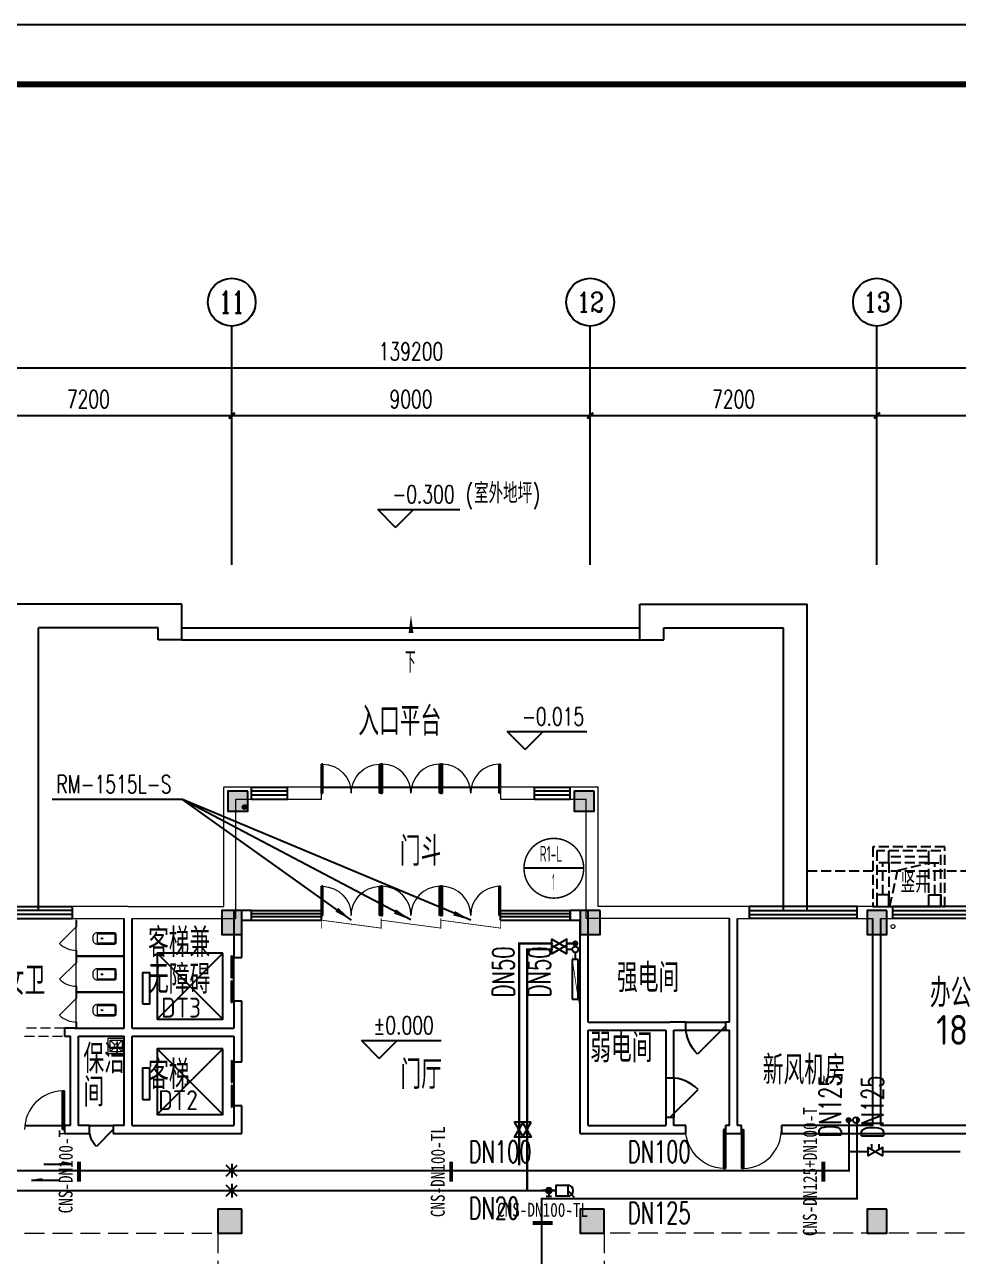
# Model space of a CAD drawing. Extents: x -70335 to 1144202, y 0 to 1100440.
# Drawn here: x 1009842 to 1033285, y 874070 to 905006 of the extents above; entities that cross this region are included whole.
import ezdxf
from ezdxf.enums import TextEntityAlignment as Align

# ---------------------------------------------------------------- set-up
doc = ezdxf.new("R2010")
doc.units = 0
doc.header["$LTSCALE"] = 1000
doc.linetypes.add('__DASH', pattern=[0.35, 0.25, -0.1])
doc.linetypes.add('DASH', pattern=[0.35, 0.25, -0.1])
for name, color, linetype in [('0-供暖管道管径标注', 4, 'Continuous'), ('1-风管标注', 4, 'Continuous'), ('2-房间名称', 7, 'Continuous'), ('3-建筑', 7, 'Continuous'), ('3-淡显', 8, 'Continuous'), ('AXIS_TEXT', 7, 'Continuous'), ('BTTK', 7, 'Continuous'), ('DIM_IDEN', 3, 'Continuous'), ('DIM_LEAD', 3, 'Continuous'), ('EQ-采暖分集水器', 7, 'Continuous'), ('H-fujian', 7, 'Continuous'), ('PIPE-暖供支管', 4, 'Continuous'), ('PIPE-暖供水', 1, 'Continuous'), ('PIPE-暖回水', 1, 'DASH'), ('PUB_TITLE', 4, 'Continuous'), ('VALVE-暖供水', 7, 'Continuous'), ('VALVE-暖回水', 7, 'Continuous'), ('VPIPE-暖供水', 3, 'Continuous'), ('VPIPE-暖回水', 2, 'DASH'), ('VRV-配件', 1, 'Continuous'), ('抗震支吊架', 2, 'Continuous'), ('排水', 153, 'Continuous'), ('改过图层标记', 3, 'Continuous'), ('设备以及附件层', 7, 'Continuous')]:
    doc.layers.add(name, color=color, linetype=linetype)
doc.layers.add('3-深度淡显', color=252, linetype='Continuous', lineweight=0)
doc.styles.add('_TCH_AXIS', font='COMPLEX', dxfattribs={"bigfont": 'GBCBIG'})
doc.styles.add('_TCH_DIM', font='SIMPLEX', dxfattribs={"bigfont": 'GBCBIG'})
doc.styles.add('_TCH_DIM_T3', font='SIMPLEX', dxfattribs={"width": 0.705882, "bigfont": 'GBCBIG'})
doc.styles.add('A_DIM', font='simplex.shx', dxfattribs={"width": 0.7, "bigfont": 'gbcbig.shx'})
doc.styles.add('COMPLEX', font='COMPLEX')
doc.styles.add('HZ(TK)', font='geniso.shx', dxfattribs={"width": 0.9, "bigfont": 'hztxt.shx'})
doc.styles.add('kzcad', font='', dxfattribs={"width": 0.8})
doc.styles.get("Standard").update_dxf_attribs({"font": 'gbenor.shx', "bigfont": 'gbcbig.shx'})
doc.styles.add('设备标注', font='simplex.shx', dxfattribs={"width": 0.7, "bigfont": 'gbcbig.shx'})
doc.styles.get('kzcad').set_extended_font_data('SimSun')
doc.dimstyles.new('_TCH_ARCH&&150', dxfattribs={"dimtxt": 446.25, "dimasz": 150, "dimexe": 375, "dimexo": 450, "dimgap": 189.375, "dimtad": 1, "dimdec": 0, "dimzin": 0, "dimdsep": 46, "dimtxsty": '_TCH_DIM_T3', "dimblk": 'ARCHTICK', "dimcen": 0.09, "dimclrt": 7, "dimazin": 2, "dimtfac": 1, "dimtdec": 0, "dimtix": 1, "dimtmove": 2, "dimatfit": 3, "dimfxl": 1, "dimtolj": 1, "dimtzin": 0, "dimarcsym": 0})

# ---------------------------------------------------------------- blocks, each defined once
blk = doc.blocks.new('vhtemplate_2019年新竖式图框_A1_1_2', base_point=(-420.5, 0))
at = {"layer": 'PUB_TITLE', "color": 7}
blk.add_lwpolyline([(-420.5, 594), (841, 594), (841, 0), (-420.5, 0)], close=True, dxfattribs=at)
at = {"layer": 'PUB_TITLE', "const_width": 1}
blk.add_lwpolyline([(-395.5, 10), (831, 10), (831, 584), (-395.5, 584)], close=True, dxfattribs=at)
at = {"layer": 'BTTK', "color": 4, "style": 'HZ(TK)', "width": 0.9}
for tag, p in [('合作单位', (796, 511.5)), ('建设单位', (796, 209.5)), ('工程名称', (796, 176.5)), ('子项名称', (806, 160)), ('图纸名称', (796, 141))]:
    blk.add_attdef(tag, text='', height=3.5, dxfattribs=at).set_placement(p, align=Align.MIDDLE_CENTER)
for tag, p in [('注册证书号', (808.5, 279)), ('注册印章号', (808.5, 271)), ('设计号', (806, 193)), ('图别', (789.75, 34)), ('图号', (822.25, 34)), ('版本号', (789.75, 26)), ('日期', (822.25, 26))]:
    blk.add_attdef(tag, text='', height=3.5, dxfattribs=at).set_placement(p, align=Align.MIDDLE)
blk = doc.blocks.new('*U45')
at = {"layer": 'H-fujian', "color": 30, "const_width": 20}
blk.add_lwpolyline([(-4824, -3673), (-3324, -3673), (-3324, -3873), (-4824, -3873)], close=True, dxfattribs=at)
blk.add_lwpolyline([(-3324, -3873), (-4824, -3673)], dxfattribs=at)
blk = doc.blocks.new('$VALVE$00000295')
at = {"color": 2}
blk.add_lwpolyline([(-125, 72), (-125, -72), (125, 72), (125, -72), (-125, 72)], dxfattribs=at)
for p in [(-125, 0), (125, 0)]:
    blk.add_point(p, dxfattribs=at)
blk = doc.blocks.new('$VALVE$00000927')
h = blk.add_hatch(color=256)
edge = h.paths.add_edge_path()
edge.add_arc((0, 118), 48.4, 0, 360)
blk.add_lwpolyline([(92, 436, 1), (-92, 436)], format="xyb")
blk.add_lwpolyline([(-92, 436), (92, 436), (92, 242), (-92, 242)], close=True)
for points in [[(0, 436), (107, 543)], [(48, 118), (92, 118)], [(92, 75), (92, 162)]]:
    blk.add_lwpolyline(points)
at = {"const_width": 40}
blk.add_lwpolyline([(0, 0), (0, 242)], dxfattribs=at)
blk.add_circle((0, 118), 48.4)
blk = doc.blocks.new('$VALVE$00000780')
at = {"layer": '设备以及附件层'}
for points in [[(-37.3, -37.3), (37.3, 37.3)], [(37.3, -37.3), (-37.3, 37.3)], [(0, 45.5), (0, -45.5)]]:
    blk.add_lwpolyline(points, dxfattribs=at)
blk = doc.blocks.new('坡向')
at = {"layer": '1-风管标注'}
h = blk.add_hatch(color=256, dxfattribs=at)
h.dxf.hatch_style = 1
h.paths.add_polyline_path([(-283166, -104624), (-283166, -104869), (-283119, -104869)])
for p, q in [((-283166, -105334), (-283166, -104624)), ((-283166, -104624), (-283119, -104869)), ((-283119, -104869), (-283166, -104869))]:
    blk.add_line(p, q, dxfattribs=at)
blk = doc.blocks.new('$lvtry$00000191')
for p, q in [((-150, -150), (-39, -269)), ((39, -269), (150, -150)), ((-150, -450), (-39, -331)), ((39, -331), (150, -450))]:
    blk.add_line(p, q)
for points in [[(200, -500), (200, -100), (-200, -100), (-200, -500)], [(150, -450), (150, -150), (-150, -150), (-150, -450)]]:
    blk.add_lwpolyline(points, close=True)
blk.add_circle((0, -300), 50)
blk.add_point((0, -150))
blk = doc.blocks.new('ng')
at = {"layer": '排水'}
for p, q in [((345991, 781358), (346091, 781358)), ((346041, 781408), (346041, 781308))]:
    blk.add_line(p, q, dxfattribs=at)
blk.add_circle((346041, 781358), 50, dxfattribs=at)
blk = doc.blocks.new('$DorLib2D$00000002')
for p, q in [((-0.5, 0), (-0.5, 0.4875)), ((-0.475, 0.4875), (-0.5, 0.4875)), ((-0.475, 0), (-0.475, 0.4875)), ((0.475, 0), (0.475, 0.4875)), ((0.475, 0.4875), (0.5, 0.4875)), ((0.5, 0), (0.5, 0.4875)), ((-0.5, 0), (-0.475, 0)), ((0.5, 0), (0.475, 0))]:
    blk.add_line(p, q)
at = {"lineweight": 13}
for centre, start, end in [((-0.4875, 0), 0, 88.53072), ((0.4875, 0), 91.46928, 180)]:
    blk.add_arc(centre, 0.4875, start, end, dxfattribs=at)
blk = doc.blocks.new('$TCHSYS$WIN2D')
for p, q in [((-0.5, 0.5), (0.5, 0.5)), ((-0.5, 0.5), (-0.5, -0.5)), ((0.5, 0.5), (0.5, -0.5)), ((0.5, 0.167), (-0.5, 0.167)), ((0.5, -0.167), (-0.5, -0.167)), ((-0.5, -0.5), (0.5, -0.5))]:
    blk.add_line(p, q)
blk = doc.blocks.new('$DorLib2D$00000001')
for p, q in [((0.45, 0.975), (0.5, 0.975)), ((0.45, 0), (0.45, 0.975)), ((0.5, 0), (0.5, 0.975)), ((0.5, 0), (0.45, 0))]:
    blk.add_line(p, q)
at = {"lineweight": 13}
blk.add_arc((0.475, 0), 0.975, 91.4693, 180, dxfattribs=at)
blk = doc.blocks.new('$DorLib2D$00000114')
at = {"color": 0}
blk.add_line((0.5, 0), (-0.207, 0.707), dxfattribs=at)
blk.add_arc((0.5, 0), 1, 135, 180, dxfattribs=at)
blk = doc.blocks.new('_AXISO')
blk.add_circle((0, 0), 0.5)
at = {"layer": 'AXIS_TEXT', "style": 'COMPLEX', "width": 1.041667}
blk.add_attdef('A', text='', height=0.56, dxfattribs=at).set_placement((-0.25, -0.28), (0.25, -0.28), align=Align.FIT)
blk = doc.blocks.new('_ArchTick')
at = {"color": 0, "linetype": 'ByBlock', "const_width": 0.4}
blk.add_lwpolyline([(-0.5, -0.5), (0.5, 0.5)], dxfattribs=at)
blk = doc.blocks.new('*D3026')
at = {"layer": '3-建筑', "color": 0, "lineweight": -2, "transparency": 16777216}
for p, q in [((949942, 891886), (949942, 896761)), ((1089142, 891886), (1089142, 896761)), ((949942, 896386), (1089142, 896386))]:
    blk.add_line(p, q, dxfattribs=at)
at = {"layer": 'Defpoints', "color": 0, "transparency": 16777216}
for p in [(1089142, 896386), (949942, 891436), (1089142, 891436)]:
    blk.add_point(p, dxfattribs=at)
at = {"layer": '3-建筑', "color": 0, "lineweight": -2, "transparency": 16777216, "xscale": 150, "yscale": 150, "zscale": 150, "rotation": 180}
blk.add_blockref('_ArchTick', (949942, 896386), dxfattribs=at)
at = {"layer": '3-建筑', "color": 0, "lineweight": -2, "transparency": 16777216, "xscale": 150, "yscale": 150, "zscale": 150}
blk.add_blockref('_ArchTick', (1089142, 896386), dxfattribs=at)
at = {"layer": '3-建筑', "color": 7, "transparency": 16777216, "insert": (1019542, 896799), "char_height": 446.2, "attachment_point": 5, "style": '_TCH_DIM_T3'}
blk.add_mtext('\\A1;139200', dxfattribs=at)
blk = doc.blocks.new('*D3037')
at = {"layer": '3-建筑', "color": 0, "lineweight": -2, "transparency": 16777216}
for p, q in [((1007842, 891886), (1007842, 895561)), ((1015042, 891886), (1015042, 895561)), ((1007842, 895186), (1015042, 895186))]:
    blk.add_line(p, q, dxfattribs=at)
at = {"layer": 'Defpoints', "color": 0, "transparency": 16777216}
for p in [(1015042, 895186), (1007842, 891436), (1015042, 891436)]:
    blk.add_point(p, dxfattribs=at)
at = {"layer": '3-建筑', "color": 0, "lineweight": -2, "transparency": 16777216, "xscale": 150, "yscale": 150, "zscale": 150, "rotation": 180}
blk.add_blockref('_ArchTick', (1007842, 895186), dxfattribs=at)
at = {"layer": '3-建筑', "color": 0, "lineweight": -2, "transparency": 16777216, "xscale": 150, "yscale": 150, "zscale": 150}
blk.add_blockref('_ArchTick', (1015042, 895186), dxfattribs=at)
at = {"layer": '3-建筑', "color": 7, "transparency": 16777216, "insert": (1011442, 895599), "char_height": 446.2, "attachment_point": 5, "style": '_TCH_DIM_T3'}
blk.add_mtext('\\A1;7200', dxfattribs=at)
blk = doc.blocks.new('*D3038')
at = {"layer": '3-建筑', "color": 0, "lineweight": -2, "transparency": 16777216}
for p, q in [((1015042, 891886), (1015042, 895561)), ((1024042, 891886), (1024042, 895561)), ((1015042, 895186), (1024042, 895186))]:
    blk.add_line(p, q, dxfattribs=at)
at = {"layer": 'Defpoints', "color": 0, "transparency": 16777216}
for p in [(1024042, 895186), (1015042, 891436), (1024042, 891436)]:
    blk.add_point(p, dxfattribs=at)
at = {"layer": '3-建筑', "color": 0, "lineweight": -2, "transparency": 16777216, "xscale": 150, "yscale": 150, "zscale": 150, "rotation": 180}
blk.add_blockref('_ArchTick', (1015042, 895186), dxfattribs=at)
at = {"layer": '3-建筑', "color": 0, "lineweight": -2, "transparency": 16777216, "xscale": 150, "yscale": 150, "zscale": 150}
blk.add_blockref('_ArchTick', (1024042, 895186), dxfattribs=at)
at = {"layer": '3-建筑', "color": 7, "transparency": 16777216, "insert": (1019542, 895599), "char_height": 446.2, "attachment_point": 5, "style": '_TCH_DIM_T3'}
blk.add_mtext('\\A1;9000', dxfattribs=at)
blk = doc.blocks.new('*D3039')
at = {"layer": '3-建筑', "color": 0, "lineweight": -2, "transparency": 16777216}
for p, q in [((1024042, 891886), (1024042, 895561)), ((1031242, 891886), (1031242, 895561)), ((1024042, 895186), (1031242, 895186))]:
    blk.add_line(p, q, dxfattribs=at)
at = {"layer": 'Defpoints', "color": 0, "transparency": 16777216}
for p in [(1031242, 895186), (1024042, 891436), (1031242, 891436)]:
    blk.add_point(p, dxfattribs=at)
at = {"layer": '3-建筑', "color": 0, "lineweight": -2, "transparency": 16777216, "xscale": 150, "yscale": 150, "zscale": 150, "rotation": 180}
blk.add_blockref('_ArchTick', (1024042, 895186), dxfattribs=at)
at = {"layer": '3-建筑', "color": 0, "lineweight": -2, "transparency": 16777216, "xscale": 150, "yscale": 150, "zscale": 150}
blk.add_blockref('_ArchTick', (1031242, 895186), dxfattribs=at)
at = {"layer": '3-建筑', "color": 7, "transparency": 16777216, "insert": (1027642, 895599), "char_height": 446.2, "attachment_point": 5, "style": '_TCH_DIM_T3'}
blk.add_mtext('\\A1;7200', dxfattribs=at)
blk = doc.blocks.new('*D3040')
at = {"layer": '3-建筑', "color": 0, "lineweight": -2, "transparency": 16777216}
for p, q in [((1031242, 891886), (1031242, 895561)), ((1038442, 891886), (1038442, 895561)), ((1031242, 895186), (1038442, 895186))]:
    blk.add_line(p, q, dxfattribs=at)
at = {"layer": 'Defpoints', "color": 0, "transparency": 16777216}
for p in [(1038442, 895186), (1031242, 891436), (1038442, 891436)]:
    blk.add_point(p, dxfattribs=at)
at = {"layer": '3-建筑', "color": 0, "lineweight": -2, "transparency": 16777216, "xscale": 150, "yscale": 150, "zscale": 150, "rotation": 180}
blk.add_blockref('_ArchTick', (1031242, 895186), dxfattribs=at)
at = {"layer": '3-建筑', "color": 0, "lineweight": -2, "transparency": 16777216, "xscale": 150, "yscale": 150, "zscale": 150}
blk.add_blockref('_ArchTick', (1038442, 895186), dxfattribs=at)
at = {"layer": '3-建筑', "color": 7, "transparency": 16777216, "insert": (1034842, 895599), "char_height": 446.2, "attachment_point": 5, "style": '_TCH_DIM_T3'}
blk.add_mtext('\\A1;7200', dxfattribs=at)
blk = doc.blocks.new('$DORLIB2D$00000127')
at = {"color": 0}
for points in [[(-0.533, 0.795), (-0.533, 0.69)], [(-0.033, 0.795), (-0.533, 0.795)], [(-0.033, 0.69), (-0.533, 0.69)], [(-0.033, 0.795), (-0.033, 0.69)], [(0.533, 0.795), (0.033, 0.795)], [(0.033, 0.795), (0.033, 0.69)], [(0.533, 0.69), (0.033, 0.69)], [(0.533, 0.795), (0.533, 0.69)], [(0.5, 0.5), (-0.5, 0.5)]]:
    blk.add_lwpolyline(points, dxfattribs=at)
blk = doc.blocks.new('$lvtry$00000200')
at = {"color": 0}
for p, q in [((-110, -40, 0), (-110, -470, 0)), ((100, -30, 0), (-100, -30, 0)), ((110, -470, 0), (110, -40, 0))]:
    blk.add_line(p, q, dxfattribs=at)
at = {"color": 0, "elevation": 0}
blk.add_lwpolyline([(100, 0), (-100, 0, 0.414214), (-140, -40), (-140, -480, 0.414214), (-30, -590), (30, -590, 0.414214), (140, -480), (140, -40, 0.414214)], format="xyb", close=True, dxfattribs=at)
blk.add_lwpolyline([(140, -470), (-140, -470)], dxfattribs=at)
at = {"color": 0}
blk.add_circle((0, -359, 0), 20, dxfattribs=at)
for centre, start, end in [((-100, -40, 0), 90, 180), ((100, -40, 0), 0, 90)]:
    blk.add_arc(centre, 10, start, end, dxfattribs=at)
for p in [(0, 0), (0, -359, 0)]:
    blk.add_point(p, dxfattribs=at)

msp = doc.modelspace()

# ---------------------------------------------------------------- hatches: boundary and pattern name
at = {"layer": '3-淡显'}
h = msp.add_hatch(color=256, dxfattribs=at)
h.dxf.hatch_style = 1
h.paths.add_polyline_path([(1015441.7, 885753.7), (1014941.7, 885753.7), (1014941.7, 885253.7), (1015441.7, 885253.7)])
h = msp.add_hatch(color=256, dxfattribs=at)
h.dxf.hatch_style = 1
h.paths.add_polyline_path([(1024141.7, 885753.7), (1023641.7, 885753.7), (1023641.7, 885253.7), (1024141.7, 885253.7)])
h = msp.add_hatch(color=256, dxfattribs=at)
h.dxf.hatch_style = 1
h.paths.add_polyline_path([(1015291.7, 882153.7), (1015291.7, 882753.7), (1014791.7, 882753.7), (1014791.7, 882153.7)])
h = msp.add_hatch(color=256, dxfattribs=at)
h.dxf.hatch_style = 1
h.paths.add_polyline_path([(1024291.7, 882753.7), (1023791.7, 882753.7), (1023791.7, 882153.7), (1024291.7, 882153.7)])
h = msp.add_hatch(color=256, dxfattribs=at)
h.dxf.hatch_style = 1
h.paths.add_polyline_path([(1031491.7, 882753.7), (1030991.7, 882753.7), (1030991.7, 882153.7), (1031491.7, 882153.7)])
h = msp.add_hatch(color=256, dxfattribs=at)
h.dxf.hatch_style = 1
h.paths.add_polyline_path([(1015291.7, 874653.7), (1015291.7, 875253.7), (1014691.7, 875253.7), (1014691.7, 874653.7)])
h = msp.add_hatch(color=256, dxfattribs=at)
h.dxf.hatch_style = 1
h.paths.add_polyline_path([(1024391.7, 875253.7), (1023791.7, 875253.7), (1023791.7, 874653.7), (1024391.7, 874653.7)])
h = msp.add_hatch(color=256, dxfattribs=at)
h.dxf.hatch_style = 1
h.paths.add_polyline_path([(1031491.7, 874653.7), (1031491.7, 875253.7), (1030991.7, 875253.7), (1030991.7, 874653.7)])
at = {"layer": 'PIPE-暖供水', "linetype": 'Continuous'}
for points in [[(1022258.7, 881928.7), (1022258.7, 881955), (1022232.5, 881955)], [(1022258.7, 881928.7), (1022232.5, 881928.7), (1022232.5, 881955)], [(1030539, 876220.8), (1030565.3, 876220.8), (1030565.3, 876194.5)], [(1030539, 876220.8), (1030539, 876194.5), (1030565.3, 876194.5)]]:
    msp.add_hatch(color=256, dxfattribs=at).paths.add_polyline_path(points)
at = {"layer": 'PIPE-暖回水', "linetype": 'DASH'}
for points in [[(1022458.7, 881778.3), (1022458.7, 881804.6), (1022432.5, 881804.6)], [(1022458.7, 881778.3), (1022432.5, 881778.3), (1022432.5, 881804.6)], [(1022820.7, 875520.8), (1022794.5, 875520.8), (1022794.5, 875547)], [(1022820.7, 875520.8), (1022820.7, 875547), (1022794.5, 875547)], [(1030739, 875520.8), (1030739, 875494.5), (1030765.3, 875494.5)], [(1030739, 875520.8), (1030765.3, 875520.8), (1030765.3, 875494.5)]]:
    msp.add_hatch(color=256, dxfattribs=at).paths.add_polyline_path(points)
at = {"layer": 'VPIPE-暖回水', "linetype": 'DASH'}
for points in [[(1023741.7, 881929.1), (1023740.1, 881913.5), (1023735.2, 881898.6), (1023727.4, 881885.1), (1023716.9, 881873.4), (1023704.2, 881864.2), (1023689.9, 881857.8), (1023674.5, 881854.5), (1023658.9, 881854.5), (1023643.5, 881857.8), (1023629.2, 881864.2), (1023616.5, 881873.4), (1023606, 881885.1), (1023598.2, 881898.6), (1023593.3, 881913.5), (1023591.7, 881929.1), (1023593.3, 881944.7), (1023598.2, 881959.6), (1023606, 881973.2), (1023616.5, 881984.9), (1023629.2, 881994.1), (1023643.5, 882000.5), (1023658.9, 882003.7), (1023674.5, 882003.7), (1023689.9, 882000.5), (1023704.2, 881994.1), (1023716.9, 881984.9), (1023727.4, 881973.2), (1023735.2, 881959.6), (1023740.1, 881944.7)], [(1030605.1, 877491.1), (1030603.4, 877506.7), (1030598.6, 877521.6), (1030590.7, 877535.1), (1030580.2, 877546.8), (1030567.6, 877556), (1030553.2, 877562.4), (1030537.9, 877565.7), (1030522.2, 877565.7), (1030506.9, 877562.4), (1030492.6, 877556), (1030479.9, 877546.8), (1030469.4, 877535.1), (1030461.5, 877521.6), (1030456.7, 877506.7), (1030455.1, 877491.1), (1030456.7, 877475.5), (1030461.5, 877460.6), (1030469.4, 877447), (1030479.9, 877435.3), (1030492.6, 877426.1), (1030506.9, 877419.7), (1030522.2, 877416.5), (1030537.9, 877416.5), (1030553.2, 877419.7), (1030567.6, 877426.1), (1030580.2, 877435.3), (1030590.7, 877447), (1030598.6, 877460.6), (1030603.4, 877475.5)]]:
    msp.add_hatch(color=256, dxfattribs=at).paths.add_polyline_path(points)

# ---------------------------------------------------------------- linework, layer by layer
at = {"layer": '2-房间名称'}
for p, q in [((1022410, 886798.5), (1021960, 887248.5)), ((1021960, 887248.5), (1023960.5, 887248.5)), ((1022410, 886798.5), (1022860, 887248.5)), ((1018745.6, 879042.7), (1018295.6, 879492.7)), ((1018295.6, 879492.7), (1020296, 879492.7)), ((1018745.6, 879042.7), (1019195.6, 879492.7))]:
    msp.add_line(p, q, dxfattribs=at)
at = {"layer": '3-建筑'}
for p, q in [((1015041.7, 891436.2), (1015041.7, 897436.2)), ((1024041.7, 891436.2), (1024041.7, 897436.2)), ((1031241.7, 891436.2), (1031241.7, 897436.2)), ((1013791.7, 890453.7), (1009591.7, 890453.7)), ((1013791.7, 889553.7), (1013791.7, 890453.7)), ((1025291.7, 890453.7), (1029491.7, 890453.7)), ((1025291.7, 889553.7), (1025291.7, 890453.7)), ((1029491.7, 882753.7), (1029491.7, 890453.7)), ((1010191.7, 882753.7), (1010191.7, 889853.7)), ((1013191.7, 889853.7), (1010191.7, 889853.7)), ((1013191.7, 889553.7), (1013191.7, 889853.7)), ((1025891.7, 889853.7), (1028891.7, 889853.7)), ((1025891.7, 889553.7), (1025891.7, 889853.7)), ((1028891.7, 882753.7), (1028891.7, 889853.7)), ((1013791.7, 889553.7), (1013191.7, 889553.7)), ((1025291.7, 889553.7), (1025891.7, 889553.7)), ((1017291.7, 885853.7), (1018791.7, 885853.7)), ((1018791.7, 885853.7), (1020291.7, 885853.7)), ((1020291.7, 885853.7), (1021791.7, 885853.7)), ((1031541.7, 883953.7), (1031541.7, 884253.7)), ((1032541.7, 883953.7), (1032541.7, 884253.7)), ((1015541.7, 882753.7), (1015091.7, 882753.7)), ((1015091.7, 882753.7), (1015091.7, 881578.2)), ((1015541.7, 882513.7), (1015541.7, 882753.7)), ((1023991.8, 882753.7), (1023541.7, 882753.7)), ((1023541.7, 882753.7), (1023541.7, 882513.7)), ((1023991.8, 879953.7), (1023991.8, 882753.7)), ((1012341.7, 879803.7), (1012341.7, 882553.7)), ((1012541.7, 879803.7), (1012541.7, 882553.7)), ((1015291.7, 882513.7), (1015541.7, 882513.7)), ((1015291.7, 881578.2), (1015291.7, 882513.7)), ((1023541.7, 882513.7), (1023791.8, 882513.7)), ((1023791.8, 879853.7), (1023791.8, 882513.7)), ((1027541.7, 879953.7), (1027541.7, 882553.7)), ((1027741.7, 879853.7), (1027741.7, 882553.7)), ((1031141.7, 877353.7), (1031141.7, 882553.7)), ((1031341.7, 877353.7), (1031341.7, 882553.7)), ((1013168.9, 880029.1), (1014816.7, 881685.6)), ((1014816.7, 880029.1), (1013168.9, 881685.6)), ((1015091.7, 881578.2), (1015291.7, 881578.2)), ((1015291.7, 880478.2), (1015091.7, 880478.2)), ((1015091.7, 880478.2), (1015091.7, 879803.7)), ((1015291.7, 879703.7), (1015291.7, 880478.2)), ((1023791.8, 877153.7), (1023791.8, 879853.7)), ((1023991.8, 879953.7), (1026041.7, 879953.7)), ((1026441.7, 879953.7), (1026041.7, 879953.7)), ((1026441.7, 879953.7), (1027441.7, 879953.7)), ((1026441.7, 879753.7), (1026441.7, 879953.7)), ((1027541.7, 879953.7), (1027441.7, 879953.7)), ((1027441.7, 879953.7), (1027441.7, 879753.7)), ((1027741.7, 877353.7), (1027741.7, 879853.7)), ((1011091.7, 879803.7), (1010841.7, 879803.7)), ((1010841.7, 879803.7), (1010841.7, 879603.7)), ((1010841.7, 879603.7), (1010991.7, 879603.7)), ((1010991.7, 877353.7), (1010991.7, 879603.7)), ((1011091.7, 879803.7), (1012341.7, 879803.7)), ((1011191.7, 877353.7), (1011191.7, 879603.7)), ((1011191.7, 879603.7), (1012341.7, 879603.7)), ((1012341.7, 877353.7), (1012341.7, 879603.7)), ((1012541.7, 879803.7), (1015091.7, 879803.7)), ((1012541.7, 877353.7), (1012541.7, 879603.7)), ((1012541.7, 879603.7), (1015091.7, 879603.7)), ((1015091.7, 879603.7), (1015091.7, 878953.7)), ((1015291.7, 878953.7), (1015291.7, 879703.7)), ((1023991.8, 879753.7), (1025941.7, 879753.7)), ((1023991.8, 877353.7), (1023991.8, 879753.7)), ((1025941.7, 879753.7), (1025941.7, 878553.7)), ((1026141.7, 879753.7), (1026441.7, 879753.7)), ((1026141.7, 878553.7), (1026141.7, 879753.7)), ((1026441.7, 879753.7), (1027441.7, 879753.7)), ((1027441.7, 879753.7), (1027541.7, 879753.7)), ((1027541.7, 877353.7), (1027541.7, 879753.7)), ((1013168.9, 877629.1), (1014816.7, 879285.6)), ((1014816.7, 877629.1), (1013168.9, 879285.6)), ((1015091.7, 878953.7), (1015291.7, 878953.7)), ((1025941.7, 878553.7), (1025941.7, 877553.7)), ((1025941.7, 878553.7), (1026141.7, 878553.7)), ((1026141.7, 878553.7), (1026141.7, 877553.7)), ((1015291.7, 877853.7), (1015091.7, 877853.7)), ((1015091.7, 877853.7), (1015091.7, 877353.7)), ((1015291.7, 877153.7), (1015291.7, 877853.7)), ((1009841.7, 877353.7), (1010841.7, 877353.7)), ((1010991.7, 877353.7), (1010841.7, 877353.7)), ((1010841.7, 877353.7), (1010841.7, 877153.7)), ((1011466.7, 877353.7), (1011191.7, 877353.7)), ((1011466.7, 877153.7), (1011466.7, 877353.7)), ((1011466.7, 877353.7), (1012066.7, 877353.7)), ((1012341.7, 877353.7), (1012066.7, 877353.7)), ((1012066.7, 877353.7), (1012066.7, 877153.7)), ((1012541.7, 877353.7), (1015091.7, 877353.7)), ((1023991.8, 877353.7), (1025941.7, 877353.7)), ((1026141.7, 877553.7), (1025941.7, 877553.7)), ((1025941.7, 877553.7), (1025941.7, 877353.7)), ((1026141.7, 877353.7), (1026141.7, 877553.7)), ((1026441.7, 877353.7), (1026141.7, 877353.7)), ((1026441.7, 877153.7), (1026441.7, 877353.7)), ((1027541.7, 877353.7), (1027441.7, 877353.7)), ((1027441.7, 877353.7), (1027441.7, 877153.7)), ((1027841.7, 877353.7), (1027741.7, 877353.7)), ((1027841.7, 877153.7), (1027841.7, 877353.7)), ((1031141.7, 877353.7), (1028841.7, 877353.7)), ((1028841.7, 877353.7), (1028841.7, 877153.7)), ((1033641.7, 877353.7), (1031341.7, 877353.7)), ((1010841.7, 877153.7), (1011091.7, 877153.7)), ((1011091.7, 877153.7), (1011466.7, 877153.7)), ((1012066.7, 877153.7), (1012441.7, 877153.7)), ((1012441.7, 877153.7), (1015291.7, 877153.7)), ((1023791.8, 877153.7), (1026041.7, 877153.7)), ((1026041.7, 877153.7), (1026441.7, 877153.7)), ((1027441.7, 877153.7), (1027641.7, 877153.7)), ((1027641.7, 877153.7), (1027841.7, 877153.7)), ((1028841.7, 877153.7), (1031241.7, 877153.7)), ((1031241.7, 877153.7), (1033641.7, 877153.7))]:
    msp.add_line(p, q, dxfattribs=at)
at = {"layer": '3-建筑', "linetype": '__DASH'}
for p, q in [((1031541.7, 883953.7), (1031241.7, 883953.7)), ((1031391.7, 883153.7), (1031391.7, 883953.7)), ((1032541.7, 884103.7), (1031541.7, 884103.7)), ((1032541.7, 883953.7), (1032841.7, 883953.7)), ((1032691.7, 883153.7), (1032691.7, 883953.7))]:
    msp.add_line(p, q, dxfattribs=at)
at = {"layer": '3-建筑'}
msp.add_lwpolyline([(1019541.7, 889412, 0, 0, 0), (1019541.7, 890176.5, 0, 120, 0), (1019541.7, 889726.5, 0, 0, 0)], format="xyseb", dxfattribs=at)
for points in [[(1013791.7, 889853.7), (1025291.7, 889853.7)], [(1013791.7, 889553.7), (1025291.7, 889553.7)]]:
    msp.add_lwpolyline(points, dxfattribs=at)
at = {"layer": '3-建筑', "linetype": '__DASH'}
for points in [[(1032941.7, 884353.7), (1031141.7, 884353.7), (1031141.7, 882853.7), (1032941.7, 882853.7)], [(1032841.7, 884253.7), (1031241.7, 884253.7), (1031241.7, 882853.7), (1032841.7, 882853.7)], [(1032541.7, 883953.7), (1031541.7, 883953.7), (1031541.7, 882853.7), (1032541.7, 882853.7)]]:
    msp.add_lwpolyline(points, close=True, dxfattribs=at)
msp.add_lwpolyline([(1031563.5, 882853.7), (1031760.6, 883757.1), (1032541.7, 883953.7)], dxfattribs=at)
at = {"layer": '3-建筑'}
for points in [[(1031541.7, 883153.7), (1031241.7, 883153.7), (1031241.7, 882853.7), (1031541.7, 882853.7)], [(1032541.7, 883153.7), (1032841.7, 883153.7), (1032841.7, 882853.7), (1032541.7, 882853.7)], [(1014816.7, 881685.6), (1013168.9, 881685.6), (1013168.9, 880029.1), (1014816.7, 880029.1)], [(1012798.9, 880413.7), (1012983.9, 880413.7), (1012983.9, 881193.7), (1012798.9, 881193.7)], [(1014816.7, 879285.6), (1013168.9, 879285.6), (1013168.9, 877629.1), (1014816.7, 877629.1)], [(1012798.9, 878013.7), (1012983.9, 878013.7), (1012983.9, 878793.7), (1012798.9, 878793.7)]]:
    msp.add_lwpolyline(points, close=True, dxfattribs=at)
at = {"layer": '3-淡显'}
for p, q in [((1019156, 892377.5), (1018706, 892827.5)), ((1018706, 892827.5), (1020766, 892827.5)), ((1019156, 892377.5), (1019606, 892827.5))]:
    msp.add_line(p, q, dxfattribs=at)
for points in [[(1015441.7, 885753.7), (1014941.7, 885753.7), (1014941.7, 885253.7), (1015441.7, 885253.7)], [(1024141.7, 885753.7), (1023641.7, 885753.7), (1023641.7, 885253.7), (1024141.7, 885253.7)], [(1015291.7, 882753.7), (1014791.7, 882753.7), (1014791.7, 882153.7), (1015291.7, 882153.7)], [(1024291.7, 882753.7), (1023791.7, 882753.7), (1023791.7, 882153.7), (1024291.7, 882153.7)], [(1031491.7, 882753.7), (1030991.7, 882753.7), (1030991.7, 882153.7), (1031491.7, 882153.7)], [(1015291.7, 875253.7), (1014691.7, 875253.7), (1014691.7, 874653.7), (1015291.7, 874653.7)], [(1024391.7, 875253.7), (1023791.7, 875253.7), (1023791.7, 874653.7), (1024391.7, 874653.7)], [(1031491.7, 875253.7), (1030991.7, 875253.7), (1030991.7, 874653.7), (1031491.7, 874653.7)]]:
    msp.add_lwpolyline(points, close=True, dxfattribs=at)
at = {"layer": '3-淡显', "linetype": '__DASH'}
msp.add_lwpolyline([(1029491.7, 883753.7), (1090041.7, 883753.7), (1090041.7, 879953.7)], dxfattribs=at)
at = {"layer": '3-深度淡显'}
for p, q in [((1014841.7, 882853.7), (1014841.7, 885853.7)), ((1015541.7, 885853.7), (1014841.7, 885853.7)), ((1015541.7, 885553.7), (1015541.7, 885853.7)), ((1017291.7, 885853.7), (1016441.7, 885853.7)), ((1016441.7, 885853.7), (1016441.7, 885553.7)), ((1017291.7, 885553.7), (1017291.7, 885853.7)), ((1022641.7, 885853.7), (1021791.7, 885853.7)), ((1021791.7, 885853.7), (1021791.7, 885553.7)), ((1022641.7, 885553.7), (1022641.7, 885853.7)), ((1024241.7, 885853.7), (1023541.7, 885853.7)), ((1023541.7, 885853.7), (1023541.7, 885553.7)), ((1024241.7, 882853.7), (1024241.7, 885853.7)), ((1015141.7, 882553.7), (1015141.7, 885553.7)), ((1015141.7, 885553.7), (1015541.7, 885553.7)), ((1016441.7, 885553.7), (1017291.7, 885553.7)), ((1021791.7, 885553.7), (1022641.7, 885553.7)), ((1023541.7, 885553.7), (1023941.7, 885553.7)), ((1023941.7, 882553.7), (1023941.7, 885553.7)), ((1012441.7, 882853.7), (1011041.7, 882853.7)), ((1011041.7, 882853.7), (1011041.7, 882553.7)), ((1012441.7, 882853.7), (1014841.7, 882853.7)), ((1027641.7, 882853.7), (1024241.7, 882853.7)), ((1028041.7, 882853.7), (1027641.7, 882853.7)), ((1028041.7, 882553.7), (1028041.7, 882853.7)), ((1031241.7, 882853.7), (1030741.7, 882853.7)), ((1030741.7, 882853.7), (1030741.7, 882553.7)), ((1031641.7, 882853.7), (1031241.7, 882853.7)), ((1031641.7, 882553.7), (1031641.7, 882853.7)), ((1011041.7, 882553.7), (1012341.7, 882553.7)), ((1011129.2, 882503.7), (1011129.2, 882353.7)), ((1011154.2, 882503.7), (1011129.2, 882503.7)), ((1011129.2, 882353.7), (1011154.2, 882353.7)), ((1011129.2, 882353.7), (1011129.2, 881753.7)), ((1011154.2, 882353.7), (1011154.2, 882503.7)), ((1012541.7, 882553.7), (1015141.7, 882553.7)), ((1027541.7, 882553.7), (1023941.7, 882553.7)), ((1027741.7, 882553.7), (1028041.7, 882553.7)), ((1030741.7, 882553.7), (1031141.7, 882553.7)), ((1031341.7, 882553.7), (1031641.7, 882553.7)), ((1011154.2, 881753.7), (1011129.2, 881753.7)), ((1011129.2, 881753.7), (1011129.2, 881603.7)), ((1011154.2, 881616.2), (1011154.2, 881753.7)), ((1011129.2, 881603.7), (1011129.2, 881453.7)), ((1011129.2, 881453.7), (1011154.2, 881453.7)), ((1011129.2, 881453.7), (1011129.2, 880853.7)), ((1012341.7, 881616.2), (1011154.2, 881616.2)), ((1012341.7, 881591.2), (1011154.2, 881591.2)), ((1011154.2, 881453.7), (1011154.2, 881591.2)), ((1012341.7, 881591.2), (1012341.7, 881616.2)), ((1011154.2, 880853.7), (1011129.2, 880853.7)), ((1011129.2, 880853.7), (1011129.2, 880703.7)), ((1011154.2, 880716.2), (1011154.2, 880853.7)), ((1011129.2, 880703.7), (1011129.2, 880553.7)), ((1011129.2, 880553.7), (1011154.2, 880553.7)), ((1011129.2, 880553.7), (1011129.2, 879953.7)), ((1012341.7, 880716.2), (1011154.2, 880716.2)), ((1012341.7, 880691.2), (1011154.2, 880691.2)), ((1011154.2, 880553.7), (1011154.2, 880691.2)), ((1012341.7, 880691.2), (1012341.7, 880716.2)), ((1011154.2, 879953.7), (1011129.2, 879953.7)), ((1011129.2, 879953.7), (1011129.2, 879803.7)), ((1011154.2, 879803.7), (1011154.2, 879953.7)), ((1011129.2, 879803.7), (1011154.2, 879803.7))]:
    msp.add_line(p, q, dxfattribs=at)
at = {"layer": '3-深度淡显', "linetype": 'DASH'}
for p, q in [((1010841.7, 879803.7), (1009841.7, 879803.7)), ((1009841.7, 879603.7), (1010841.7, 879603.7))]:
    msp.add_line(p, q, dxfattribs=at)
at = {"layer": '3-深度淡显', "linetype": 'DASH', "ltscale": 2}
for points in [[(993741.8, 874653.7), (1014691.8, 874653.7), (1014691.8, 869053.7), (993741.8, 869053.7)], [(1045341.8, 874653.7), (1024391.8, 874653.7), (1024391.8, 869053.7), (1045341.8, 869053.7)]]:
    msp.add_lwpolyline(points, close=True, dxfattribs=at)
at = {"layer": '3-深度淡显'}
msp.add_circle((1031641.7, 882353.7), 50, dxfattribs=at)
at = {"layer": 'DIM_IDEN'}
msp.add_line((1023878.6, 883817.5), (1022378.6, 883817.5), dxfattribs=at)
at = {"layer": 'DIM_IDEN', "const_width": 37.5}
msp.add_lwpolyline([(1023878.6, 883817.5, 1), (1022378.6, 883817.5, 1)], format="xyb", close=True, dxfattribs=at)
at = {"layer": 'DIM_LEAD', "color": 1}
for p, q in [((1013808.1, 885548.5), (1010534.5, 885548.5)), ((1019536.5, 882521.4), (1013808.1, 885548.5)), ((1018046.1, 882513.7), (1013808.1, 885548.5)), ((1021041.7, 882513.7), (1013808.1, 885548.5))]:
    msp.add_line(p, q, dxfattribs=at)
for points in [[(1018046.1, 882513.7, 0, 120, 0), (1017680.2, 882775.7, 0, 0, 0)], [(1019536.5, 882521.4, 0, 120, 0), (1019138.6, 882731.6, 0, 0, 0)], [(1021041.7, 882513.7, 0, 120, 0), (1020626.8, 882687.8, 0, 0, 0)]]:
    msp.add_lwpolyline(points, format="xyseb", dxfattribs=at)
at = {"layer": 'EQ-采暖分集水器'}
for p, q in [((1023591.7, 881528.1), (1023591.7, 880528.1)), ((1023741.7, 881528.1), (1023591.7, 881528.1)), ((1023591.7, 881528.1), (1023591.7, 880528.1)), ((1023741.7, 881528.1), (1023591.7, 881528.1)), ((1023741.7, 880528.1), (1023741.7, 881528.1)), ((1023741.7, 880528.1), (1023741.7, 881528.1)), ((1023591.7, 880528.1), (1023741.7, 880528.1)), ((1023591.7, 880528.1), (1023741.7, 880528.1))]:
    msp.add_line(p, q, dxfattribs=at)
at = {"layer": 'EQ-采暖分集水器', "color": 1, "const_width": 20}
msp.add_lwpolyline([(1023591.7, 881528.1), (1023591.7, 880528.1), (1023741.7, 880528.1), (1023741.7, 881528.1), (1023591.7, 881528.1), (1023741.7, 881528.1), (1023741.7, 880528.1)], close=True, dxfattribs=at)
at = {"layer": 'PIPE-暖供支管', "linetype": 'Continuous', "const_width": 52.5}
msp.add_lwpolyline([(1023666.7, 881728.3), (1023666.7, 881528.1)], dxfattribs=at)
at = {"layer": 'PIPE-暖供水', "linetype": 'Continuous', "const_width": 52.5}
for points in [[(1023078.9, 881928.7), (1022258.7, 881928.7)], [(1022258.7, 876358.9), (1022258.7, 881928.7)], [(1023591.7, 881928.7), (1023454.5, 881928.7)], [(1030539, 876698.9), (1030539, 877539.1)], [(1030539, 876220.8), (1030539, 876698.9)], [(1030539, 876698.9), (1031016.7, 876698.9)], [(1031392.3, 876698.9), (1033333.5, 876698.9)], [(1007966.7, 876220.8), (1017491.7, 876220.8)], [(1017491.7, 876220.8), (1018991.7, 876220.8)], [(1018991.7, 876220.8), (1020491.7, 876220.8)], [(1020491.7, 876220.8), (1022258.7, 876220.8)], [(1022258.7, 876220.8), (1030539, 876220.8)]]:
    msp.add_lwpolyline(points, dxfattribs=at)
at = {"layer": 'PIPE-暖回水', "linetype": 'DASH', "const_width": 52.5}
for points in [[(1023078.9, 881778.3), (1022458.7, 881778.3)], [(1022458.7, 875720.8), (1022458.7, 881778.3)], [(1023591.7, 881778.3), (1023454.5, 881778.3)], [(1030739, 875520.8), (1030738.4, 877539.1)], [(1008117.1, 875720.8), (1017691.7, 875720.8)], [(1017691.7, 875720.8), (1019191.7, 875720.8)], [(1019191.7, 875720.8), (1020691.7, 875720.8)], [(1020691.7, 875720.8), (1022458.7, 875720.8)], [(1022458.7, 875720.8), (1022825.6, 875720.8)], [(1022820.7, 868727.8), (1022820.7, 875520.8)], [(1022820.7, 875520.8), (1030739, 875520.8)]]:
    msp.add_lwpolyline(points, dxfattribs=at)
at = {"layer": 'VALVE-暖供水'}
for p, q in [((1031113.4, 876750.2), (1031113.4, 876885.1)), ((1031293.2, 876750.2), (1031293.2, 876885.1))]:
    msp.add_line(p, q, dxfattribs=at)
at = {"layer": 'VPIPE-暖供水', "linetype": 'Continuous'}
for centre in [(1023666.7, 881778.7), (1030714.5, 877491.1)]:
    msp.add_circle(centre, 75, dxfattribs=at)
at = {"layer": '抗震支吊架', "color": 2, "const_width": 100}
for points in [[(1011206.5, 875947.2), (1011206.5, 876447.2)], [(1020550.5, 875947.2), (1020550.5, 876447.2)], [(1029894.5, 875947.2), (1029894.5, 876447.2)], [(1022596.4, 874904.3), (1023096.4, 874904.3)]]:
    msp.add_lwpolyline(points, dxfattribs=at)

# ---------------------------------------------------------------- block references
at = {"layer": '3-建筑'}
ref = msp.add_blockref('_AXISO', (1015041.7, 898036.2), dxfattribs=dict(at, xscale=1200, yscale=1200, zscale=1200))
ref.add_attrib('A', '11', dxfattribs={"layer": 'AXIS_TEXT', "height": 553.14, "style": '_TCH_AXIS'}).set_placement((1014725.6, 897759.7), (1015357.8, 897759.7), align=Align.FIT)
ref = msp.add_blockref('_AXISO', (1024041.7, 898036.2), dxfattribs=dict(at, xscale=1200, yscale=1200, zscale=1200))
ref.add_attrib('A', '12', dxfattribs={"layer": 'AXIS_TEXT', "height": 492.67, "style": '_TCH_AXIS'}).set_placement((1023701.6, 897789.9), (1024381.9, 897789.9), align=Align.FIT)
ref = msp.add_blockref('_AXISO', (1031241.7, 898036.2), dxfattribs=dict(at, xscale=1200, yscale=1200, zscale=1200))
ref.add_attrib('A', '13', dxfattribs={"layer": 'AXIS_TEXT', "height": 492.67, "style": '_TCH_AXIS'}).set_placement((1030901.6, 897789.9), (1031581.9, 897789.9), align=Align.FIT)
for name, p, xscale, yscale, zscale, rotation in [('$DorLib2D$00000002', (1018041.7, 885703.7), -1500, 1500, -1500, 1.279086356831272e-06), ('$DorLib2D$00000002', (1019541.7, 885703.7), 1500, 1500, 1500, 1.279086325424959e-06), ('$DorLib2D$00000002', (1021041.7, 885703.7), 1500, 1500, 1500, 1.279086325424959e-06), ('$TCHSYS$WIN2D', (1015991.7, 885703.7), 899.9999999999999, -300, 899.9999999999999, 1.279086325424959e-06), ('$TCHSYS$WIN2D', (1023091.7, 885703.7), 899.9999999999999, -300, 899.9999999999999, 1.279086325424959e-06), ('$DorLib2D$00000002', (1018041.7, 882633.7), 1500, -1500, 1500, 179.9999999996665), ('$DorLib2D$00000002', (1019541.7, 882633.7), -1500, -1500, -1500, 180), ('$DorLib2D$00000002', (1021041.7, 882633.7), -1500, -1500, -1500, 180), ('$TCHSYS$WIN2D', (1016416.7, 882633.7), -1750, 240, -1750, 179.9999999996665), ('$TCHSYS$WIN2D', (1022666.7, 882633.7), -1750, 240, -1750, 179.9999999996665), ('$TCHSYS$WIN2D', (1029391.7, 882703.7), 2700, 300, 2700, 180), ('$TCHSYS$WIN2D', (1032991.7, 882703.7), 2700, 300, 2700, 180), ('$DORLIB2D$00000127', (1015191.7, 881028.2), -1100, 200, -1100, 90), ('$DORLIB2D$00000127', (1015191.7, 878403.7), 1100, 200, 1100, 90), ('$DorLib2D$00000114', (1026041.7, 878053.7), 1000, 1000, 200, 270)]:
    msp.add_blockref(name, p, dxfattribs=dict(at, xscale=xscale, yscale=yscale, zscale=zscale, rotation=rotation))
for name, p, xscale, yscale, zscale in [('$TCHSYS$WIN2D', (1009691.7, 882703.7), 2700, -300, 2700), ('$DorLib2D$00000114', (1026941.7, 879853.7), 1000, -1000, 200), ('$DorLib2D$00000001', (1010341.7, 877253.7), 1000, 1000, 1000), ('$DorLib2D$00000114', (1011766.7, 877253.7), 600, -600, 200), ('$DorLib2D$00000001', (1026941.7, 877253.7), 1000, -1000, 200), ('$DorLib2D$00000001', (1028341.7, 877253.7), -1000, -1000, 200)]:
    msp.add_blockref(name, p, dxfattribs=dict(at, xscale=xscale, yscale=yscale, zscale=zscale))
at = {"layer": '3-淡显'}
msp.add_blockref('ng', (669322.5, 103994.3), dxfattribs=at)
at = {"layer": '3-深度淡显', "xscale": -600, "yscale": -600, "zscale": 25, "rotation": 270.0000036838258}
for p in [(1011141.7, 882053.7), (1011141.7, 881153.7), (1011141.7, 880253.7)]:
    msp.add_blockref('$DorLib2D$00000114', p, dxfattribs=at)
at = {"layer": '3-深度淡显', "rotation": 270.0000036837288}
for p in [(1012141.7, 882053.7, -400), (1012141.7, 881153.7, -400), (1012141.7, 880253.7, -400)]:
    msp.add_blockref('$lvtry$00000200', p, dxfattribs=at)
at = {"layer": '3-深度淡显', "yscale": -1}
msp.add_blockref('$lvtry$00000191', (1012141.7, 879053.7), dxfattribs=at)
at = {"layer": 'H-fujian', "rotation": 180.0000000000679}
for p in [(1013967.8, 878641.2), (1015467.8, 878641.2), (1016967.8, 878641.2)]:
    msp.add_blockref('*U45', p, dxfattribs=at)
at = {"layer": 'VALVE-暖供水', "xscale": 1.5, "yscale": 1.5, "zscale": 1.5}
for p, rotation in [((1023266.7, 881928.7), 180.000000019621), ((1022249.5, 877253.5), 270.0000000313166), ((1022449.5, 877253.5), 270.0000000313166), ((1031204.5, 876698.9), 180.0000000313165)]:
    msp.add_blockref('$VALVE$00000295', p, dxfattribs=dict(at, rotation=rotation))
at = {"layer": 'VALVE-暖供水', "xscale": 3.75, "yscale": 3.75, "zscale": 3.75}
msp.add_blockref('$VALVE$00000780', (1015041.7, 876220.8), dxfattribs=at)
at = {"layer": 'VALVE-暖回水', "xscale": 1.5, "yscale": 1.5, "zscale": 1.5}
for name, p, rotation in [('$VALVE$00000295', (1023266.7, 881778.3), 180.0000000278563), ('$VALVE$00000927', (1022825.6, 875720.8), 270.0000000307123)]:
    msp.add_blockref(name, p, dxfattribs=dict(at, rotation=rotation))
at = {"layer": 'VALVE-暖回水', "xscale": 3.75, "yscale": 3.75, "zscale": 3.75}
msp.add_blockref('$VALVE$00000780', (1015041.7, 875720.8), dxfattribs=at)
at = {"layer": 'VRV-配件', "xscale": -1, "rotation": 270}
msp.add_blockref('坡向', (1115655.4, 1159555.6), dxfattribs=at)
at = {"layer": 'VRV-配件', "rotation": 90.00000000000001}
msp.add_blockref('坡向', (905393.3, 1159138.2), dxfattribs=at)
at = {"layer": '改过图层标记', "xscale": 150, "yscale": 150, "zscale": 150}
msp.add_blockref('vhtemplate_2019年新竖式图框_A1_1_2', (929665.1, 815905.6), dxfattribs=at)

# ---------------------------------------------------------------- texts
at = {"layer": '0-供暖管道管径标注', "color": 251, "style": '设备标注', "width": 0.65}
for p in [(1022136.1, 880579.8), (1023042.9, 880579.8)]:
    msp.add_text('DN50', height=550, rotation=90, dxfattribs=at).set_placement(p)
at = {"layer": '0-供暖管道管径标注', "style": '设备标注', "width": 0.65}
for p in [(1030339.3, 877058.2), (1031404.5, 877033.7)]:
    msp.add_text('DN125', height=550, rotation=90, dxfattribs=at).set_placement(p)
for s, p in [('DN100', (1020989.5, 876422.7)), ('DN100', (1024984.4, 876422.7)), ('DN125', (1024984.4, 874884))]:
    msp.add_text(s, height=550, dxfattribs=at).set_placement(p)
at = {"layer": '0-供暖管道管径标注', "color": 251, "style": '设备标注', "width": 0.65}
msp.add_text('DN20', height=550, dxfattribs=at).set_placement((1020989.5, 875006.7))
at = {"layer": '2-房间名称', "color": 7}
for s, height, style, width, p in [('-0.300', 446.25, '_TCH_DIM', 0.705882, (1019071, 892985)), ('(', 446.2, '_TCH_DIM', 0.705882, (1020916, 892985)), (')', 446.2, '_TCH_DIM', 0.705882, (1022600.5, 892985)), ('下', 525, 'A_DIM', 0.7, (1019392.7, 888729.5)), ('-0.015', 446.25, '_TCH_DIM', 0.705882, (1022325.5, 887406)), ('%%P0.000', 446.25, '_TCH_DIM', 0.705882, (1018601, 879650.2))]:
    msp.add_text(s, height=height, dxfattribs=dict(at, style=style, width=width)).set_placement(p)
at = {"layer": '2-房间名称', "color": 7, "style": '_TCH_DIM'}
msp.add_text('室外地坪', height=506.38, dxfattribs=at).set_placement((1021126, 892985))
at = {"layer": '2-房间名称'}
for s, height, p in [('入口平台', 723.4, (1018218.3, 887148.2)), ('门斗', 723.4, (1019262, 883879.9)), ('客梯兼', 723.4, (1012940.1, 881587.1)), ('女卫', 723.4, (1009318.8, 880633.1)), ('无障碍', 723.4, (1012940.1, 880669.1)), ('强电间', 723.4, (1024714, 880703.1)), ('办公', 723.4, (1032571.1, 880322.5)), ('DT3', 500, (1013268, 880066.8)), ('18', 750, (1032728.2, 879383.3)), ('弱电间', 723.4, (1024041.7, 878945)), ('保洁', 723.4, (1011316.5, 878670)), ('新风机房', 723.4, (1028375.3, 878388.2)), ('客梯', 723.4, (1012940.1, 878269.1)), ('门厅', 723.4, (1019276.4, 878275)), ('间', 723.4, (1011316.5, 877833.9)), ('DT2', 500, (1013196.5, 877742.3))]:
    msp.add_text(s, height=height, dxfattribs=at).set_placement(p)
msp.add_text('竖井', height=506.38, rotation=360, dxfattribs=at).set_placement((1031834.1, 883205.6))
at = {"layer": 'DIM_IDEN'}
for s, width, p, p2 in [('R1-L', 0.67115, (1022772, 883981.6), (1023342.5, 883981.6)), ('1', 0.532331, (1023089.7, 883273.4), (1023151.8, 883273.4))]:
    msp.add_text(s, height=400, dxfattribs=dict(at, width=width)).set_placement(p, p2, align=Align.FIT)
at = {"layer": 'DIM_LEAD', "color": 7, "style": '_TCH_DIM', "width": 0.705882}
msp.add_text('RM-1515L-S', height=446.25, dxfattribs=at).set_placement((1010639.5, 885706))
at = {"layer": '抗震支吊架', "color": 2, "style": 'kzcad', "width": 0.8}
for s, rotation, p in [('CNS-DN125+DN100-T', 89.88539, (1029734.5, 876197.2)), ('CNS-DN100-T', 89.88539, (1011046.5, 876197.2)), ('CNS-DN100-TL', 89.88539, (1020390.5, 876197.2)), ('CNS-DN100-TL', 359.88539, (1022846.4, 875064.3))]:
    msp.add_text(s, height=350, rotation=rotation, dxfattribs=at).set_placement(p, align=Align.CENTER)

# ---------------------------------------------------------------- dimensions: what is measured, and where the dimension line sits
at = {"layer": '3-建筑'}
for p1, p2, distance, picture, middle in [((949941.7, 891436.2), (1089141.7, 891436.2), 4950, '*D3026', (1019541.7, 896798.7)), ((1007841.7, 891436.2), (1015041.7, 891436.2), 3750, '*D3037', (1011441.7, 895598.7)), ((1015041.7, 891436.2), (1024041.7, 891436.2), 3750, '*D3038', (1019541.7, 895598.7)), ((1024041.7, 891436.2), (1031241.7, 891436.2), 3750, '*D3039', (1027641.7, 895598.7)), ((1031241.7, 891436.2), (1038441.7, 891436.2), 3750, '*D3040', (1034841.7, 895598.7))]:
    dim = msp.add_aligned_dim(p1=p1, p2=p2, distance=distance, dimstyle='_TCH_ARCH&&150', dxfattribs=at)
    dim.commit()
    dim.dimension.update_dxf_attribs({"geometry": picture, "text_midpoint": middle})

doc.saveas('drawing.dxf')
